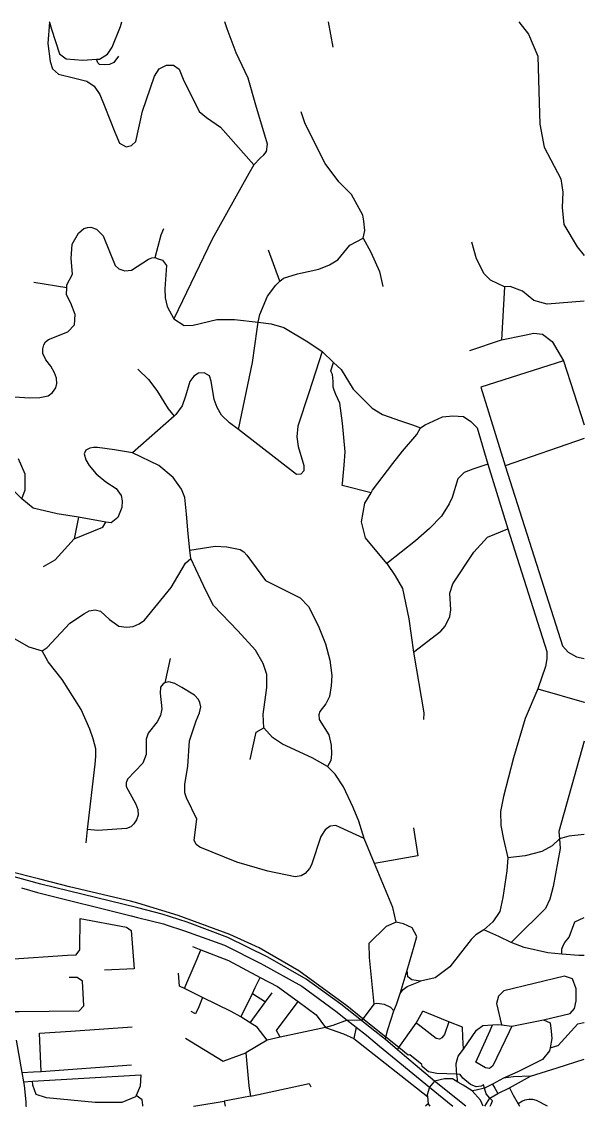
# Model space of a CAD drawing. Header units: inches. Extents: x 368000 to 369000, y 4066000 to 4067000.
# Drawn here: x 368481 to 369000, y 4066000 to 4067000 of the extents above; entities that cross this region are included whole.
import ezdxf

# ---------------------------------------------------------------- set-up
doc = ezdxf.new("R2010")
doc.units = ezdxf.units.IN
doc.header["$MEASUREMENT"] = 0
for name, color, linetype in [('cycleway', 7, 'Continuous'), ('footway', 7, 'Continuous'), ('primary', 7, 'Continuous'), ('residential', 7, 'Continuous'), ('service', 7, 'Continuous'), ('steps', 7, 'Continuous'), ('tertiary', 7, 'Continuous'), ('unclassified', 7, 'Continuous'), ('unknown', 7, 'Continuous')]:
    doc.layers.add(name, color=color, linetype=linetype)

msp = doc.modelspace()

# ---------------------------------------------------------------- linework, layer by layer
at = {"layer": 'cycleway'}
msp.add_polyline3d([(368913.2, 4066000, 90), (368914, 4066002.1, 90.1), (368915.2, 4066004.9, 90.2), (368912.9, 4066007.4, 90.3), (368909.5, 4066011.4, 90.3), (368907.9, 4066016.8, 90.3), (368906.9, 4066019.8, 90.3), (368904.9, 4066018.6, 90.3), (368900.3, 4066017.9, 90.4), (368895.1, 4066020.2, 90.6), (368888, 4066025.9, 90.9), (368885.5, 4066029.4, 91.1), (368882.5, 4066029.5, 91.1), (368864, 4066030.1, 91.7), (368856.2, 4066031.9, 92.2), (368850.4, 4066036.7, 92.6), (368850, 4066038.4, 92.6), (368839, 4066047.5, 93.5), (368837.6, 4066047.3, 93.4), (368829, 4066054.2, 94), (368816.9, 4066063.8, 94.8), (368795.7, 4066080.8, 96.3), (368780.8, 4066092.6, 97.3), (368736.7, 4066125, 99.8), (368700, 4066146.2, 101.4), (368673, 4066158.3, 102.4), (368625.3, 4066176, 104.1), (368610.2, 4066180.6, 104.7), (368587.9, 4066187.2, 105.6), (368581.3, 4066189.2, 105.9), (368525, 4066202.2, 108.4), (368497.7, 4066209.3, 109.7), (368467.2, 4066217, 111.3)], dxfattribs=at)
at = {"layer": 'footway'}
for points in [[(368803.2, 4066565.7, 123.8), (368776.7, 4066572.5, 121.5), (368776.8, 4066574.3, 121.5), (368778.4, 4066591, 122.3), (368779.3, 4066603.4, 122.4), (368776.8, 4066629.9, 125), (368774.5, 4066648.3, 126.1), (368770.8, 4066656.2, 126), (368769.1, 4066660.2, 126.6), (368768.3, 4066663, 126.9), (368768.4, 4066668.5, 128.3), (368767.7, 4066674.6, 129.3), (368766.5, 4066677.1, 128.3), (368766, 4066678.1, 128.4), (368768.5, 4066685.7, 130.3)], [(368979.1, 4066140.4, 96.5), (368979.4, 4066144.8, 96.6), (368980.5, 4066148.2, 96.9), (368982, 4066151.1, 97.1), (368986.1, 4066155.8, 97.5), (368991.2, 4066170.1, 98.6), (369000, 4066174, 99.6)], [(368642.7, 4066135.9, 98.5), (368646.3, 4066144.4, 99.1)], [(368631, 4066108.6, 96), (368632.3, 4066111.6, 96), (368639, 4066127.4, 96.4)], [(368699.2, 4066115.1, 97.8), (368701, 4066118.9, 97.8)], [(368647.8, 4066100.4, 95.9), (368644.2, 4066091.6, 95.6)], [(368683.2, 4066082.6, 95.5), (368688.3, 4066092.6, 95.8), (368693.8, 4066104.1, 96.5), (368696.3, 4066109.4, 97.1)], [(368691.8, 4066077, 95.5), (368705.7, 4066096.2, 96.5), (368711.9, 4066104.7, 96.9)], [(368693.8, 4066104.1, 96.5), (368705.7, 4066096.2, 96.5)], [(368719.5, 4066063.6, 95.6), (368716.1, 4066069.9, 95.7), (368735.9, 4066096.5, 96.9)], [(368968.4, 4066054, 92.6), (368975.5, 4066056, 93.2), (368976, 4066056.1, 93.4), (368993.9, 4066075.9, 95.3), (368999.4, 4066077.2, 95.6), (369000, 4066077.3, 95.6)], [(368482.4, 4066022.7, 95.7), (368490.9, 4066023.2, 95.6), (368590.9, 4066029.1, 95.1), (368590.3, 4066018.6, 94.9), (368586.5, 4066009.9, 94.9), (368585.9, 4066008.6, 95), (368573.2, 4066003.5, 95), (368548.6, 4066003.6, 95), (368503.6, 4066007.8, 95.4), (368494.2, 4066011, 95.4), (368491.1, 4066019.4, 95.5)], [(368491.1, 4066019.4, 95.5), (368490.9, 4066023.2, 95.6)], [(368915.4, 4066020.3, 90.3), (368917.4, 4066016.8, 90.4), (368918.6, 4066014.7, 90.4), (368920.3, 4066011.9, 90.3)], [(368592.7, 4066000, 91.6), (368592.6, 4066001.2, 91.7), (368592, 4066006, 93.3), (368586.5, 4066009.9, 94.9)]]:
    msp.add_polyline3d(points, dxfattribs=at)
at = {"layer": 'primary'}
for points in [[(368794.3, 4066079, 96.3), (368775.3, 4066094.2, 97.6), (368743.3, 4066117.1, 99.4), (368708, 4066137.5, 101), (368671.2, 4066155.5, 102.4), (368633.6, 4066169.9, 103.8), (368610.6, 4066177.1, 104.6), (368587.9, 4066183, 105.6), (368498.4, 4066204.9, 109.7), (368468.5, 4066213.1, 111.1), (368460.8, 4066215.1, 111.5)], [(368480.8, 4066201.3, 110.4), (368495.6, 4066197.1, 109.7), (368582, 4066175.7, 105.7), (368587.8, 4066174.2, 105.5), (368600.2, 4066171.1, 105), (368611.7, 4066168.1, 104.5), (368614.3, 4066167.3, 104.4), (368631.1, 4066161.8, 103.8), (368668.1, 4066148.6, 102.5), (368701.6, 4066131.8, 101.2), (368739.4, 4066110.7, 99.5), (368770.8, 4066087.6, 97.6), (368781.1, 4066079.3, 96.9)], [(368781.1, 4066079.3, 96.9), (368789.4, 4066072.9, 96.3)], [(368789.4, 4066072.9, 96.3), (368799.1, 4066065.5, 95.6), (368811.1, 4066055.6, 94.8), (368857.1, 4066017.6, 91.8)], [(368816.4, 4066061.7, 94.8), (368804, 4066071.4, 95.6), (368794.3, 4066079, 96.3)], [(368861.7, 4066023.3, 91.8), (368834.2, 4066046.6, 93.5), (368827.7, 4066052.1, 94), (368816.4, 4066061.7, 94.8)], [(368861.7, 4066023.3, 91.8), (368857.1, 4066017.6, 91.8)], [(368896.6, 4066014.2, 90.5), (368888.3, 4066019.5, 90.8), (368883.2, 4066022.4, 91.1), (368878.4, 4066025.2, 91.3), (368871, 4066025.3, 91.5), (368861.7, 4066023.3, 91.8)], [(368890.7, 4066000, 90.2), (368861.7, 4066023.3, 91.8)], [(368857.1, 4066017.6, 91.8), (368855, 4066010.7, 91.7), (368855.2, 4066008.9, 91.7)], [(368857.1, 4066017.6, 91.8), (368878.6, 4066000, 90.7)], [(368906.8, 4066000, 90), (368904.2, 4066005.8, 90.2), (368896.6, 4066014.2, 90.5)], [(368856, 4066002.4, 91.6), (368853.6, 4066000, 91.7)], [(368855.2, 4066008.9, 91.7), (368856, 4066002.4, 91.6)], [(368856, 4066002.4, 91.6), (368857.5, 4066000, 91.6)]]:
    msp.add_polyline3d(points, dxfattribs=at)
at = {"layer": 'residential'}
for points in [[(368506.2, 4067000, 208.4), (368506.5, 4066999.6, 208.4)], [(368506.5, 4066999.6, 208.4), (368508.4, 4066993.1, 208.5), (368515.9, 4066970.3, 208.7), (368522, 4066965.7, 208.7), (368537.4, 4066964.4, 209), (368550, 4066965.4, 209.5), (368552.6, 4066965.6, 209.6), (368559.9, 4066970.2, 210.3), (368564.4, 4066976.4, 211), (368571.9, 4066995.5, 213.5), (368573.2, 4067000, 214.1)], [(368695.2, 4066868, 178.1), (368701, 4066874.2, 179.1), (368704.2, 4066877.1, 179.6), (368706.6, 4066880.3, 180.1), (368707.7, 4066887, 180.9), (368697, 4066923.1, 188), (368689.9, 4066947.8, 193.4), (368678.7, 4066971.3, 197.1), (368670.3, 4066993.4, 199.8), (368668.3, 4067000, 200.7)], [(368763.7, 4067000, 203), (368767.9, 4066976.4, 198.6)], [(368506.5, 4066999.6, 208.4), (368504.9, 4066980, 207.8), (368507.2, 4066963.3, 205.4), (368509.2, 4066956.5, 204.4), (368514.8, 4066951.6, 203.1), (368530, 4066947.8, 200.3), (368541, 4066945.3, 198.6), (368547.7, 4066940.7, 197.4), (368552.9, 4066932.9, 196), (368557.6, 4066921.6, 194.3), (368566.8, 4066898.2, 191), (368571.1, 4066887.9, 189.8), (368577.2, 4066884.6, 189.2), (368582.3, 4066885.7, 188.7), (368586.2, 4066889.4, 188), (368592.3, 4066917.5, 185), (368603.3, 4066949.8, 183.3), (368607.6, 4066956.6, 183.1), (368614.6, 4066959.8, 183), (368620.8, 4066960, 182.9), (368626.3, 4066956.1, 182.9), (368630, 4066947.1, 182.7), (368644.7, 4066917.3, 182.4), (368651.4, 4066911.6, 182.2), (368664.2, 4066902.8, 181.7), (368695.2, 4066868, 178.1)], [(368795.8, 4066800.5, 145.1), (368797.4, 4066807.5, 145.9), (368796.7, 4066816.1, 146.8), (368795.6, 4066821.6, 147.5), (368785.1, 4066840.8, 151), (368773.5, 4066852.2, 154.1), (368760.9, 4066869.3, 157.8), (368742.3, 4066905.9, 164.6), (368738.6, 4066916.9, 166.5)], [(368695.2, 4066868, 178.1), (368690.4, 4066860.1, 176), (368656.6, 4066799.5, 166), (368621.3, 4066726.1, 150.5)], [(368474.1, 4066654.2, 155.7), (368488, 4066653.2, 155.6), (368497.7, 4066653.4, 155.5), (368505.3, 4066655.1, 155.4), (368509.4, 4066658.2, 155.3), (368512.3, 4066662.5, 155.3), (368513.4, 4066666.4, 155.2), (368513.1, 4066671.2, 155.2), (368511.1, 4066676.4, 155.1), (368507.6, 4066682.3, 155.1), (368503, 4066688.3, 155), (368500.4, 4066694.2, 154.8), (368500.3, 4066698.4, 154.9), (368501.2, 4066702.1, 154.9), (368502.8, 4066704.8, 154.8), (368505.7, 4066707, 154.6), (368523.5, 4066714.2, 154.2), (368529.6, 4066720.5, 154.2), (368530.1, 4066729.9, 154.1), (368526.1, 4066740.4, 154.1), (368522.1, 4066748.2, 154.1), (368522.5, 4066754.7, 154), (368522.6, 4066757.4, 154.1), (368527.6, 4066767.2, 153.8), (368526.5, 4066781.7, 153.6), (368527.5, 4066794.9, 153.4), (368533.3, 4066805, 153.2), (368538.3, 4066809.2, 153.1), (368541.5, 4066810.3, 153.1), (368544.8, 4066810.5, 153), (368550, 4066808.8, 153), (368555.9, 4066802.7, 152.9), (368567.1, 4066775.1, 152.6), (368570.6, 4066772, 152.5), (368576, 4066770.3, 152.3), (368582.1, 4066771, 152.1), (368597.8, 4066781.1, 151.4), (368601, 4066782.4, 151.3), (368604.1, 4066782.6, 151.2)], [(368604.1, 4066782.6, 151.2), (368609.7, 4066803.5, 156.7), (368612, 4066809.4, 156.4)], [(368699.2, 4066723.1, 142.1), (368700.6, 4066729.9, 142), (368707.7, 4066747, 141.5), (368715.3, 4066757.2, 141.1), (368719, 4066760.9, 141.2), (368722.5, 4066763.4, 141.4), (368735.5, 4066767.5, 141.9), (368755.1, 4066771.9, 142.5), (368765, 4066775.9, 143.3), (368772.6, 4066780.5, 143.8), (368783.5, 4066794, 144.4), (368795.8, 4066800.5, 145.1)], [(368795.8, 4066800.5, 145.1), (368803, 4066787.4, 145.5), (368810.9, 4066769.7, 148.1), (368814.2, 4066755.7, 149.1)], [(368604.1, 4066782.6, 151.2), (368606, 4066781.8, 151.1), (368610.9, 4066780.1, 151), (368614.4, 4066775.2, 150.8), (368612.8, 4066753.8, 150.4), (368613.2, 4066745.3, 150.4), (368615.1, 4066737.4, 150.6), (368621.3, 4066726.1, 150.5)], [(368680.8, 4066623.9, 138.9), (368693.9, 4066685.8, 142.3), (368698.2, 4066716.6, 142.2), (368699.2, 4066723.1, 142.1)], [(368758.2, 4066695.9, 131), (368745.7, 4066657.9, 130.9), (368735.7, 4066627.1, 131.5), (368734.8, 4066617.2, 131.6), (368735.9, 4066608.4, 131.6), (368741.3, 4066590.9, 132.5), (368741.3, 4066585.9, 132.8), (368738.5, 4066582.7, 133.2), (368734.5, 4066582.5, 133.6), (368680.8, 4066623.9, 138.9)], [(368680.8, 4066623.9, 138.9), (368672.7, 4066630.2, 138.5), (368665.1, 4066637.2, 137.8), (368661.2, 4066644.3, 137.3), (368658.6, 4066651.7, 136.8), (368655.8, 4066668.6, 136.1), (368654, 4066673.5, 135.9), (368649.2, 4066676.2, 135.6), (368644.1, 4066675.8, 135.3), (368639.7, 4066673.2, 134.9), (368636.1, 4066668.4, 134.3), (368631.9, 4066654.6, 132.7), (368629, 4066645.7, 131.5), (368623.1, 4066637.8, 130.4), (368621.5, 4066636.3, 130.3), (368583, 4066602.6, 135.3)], [(368817.7, 4066500.4, 122.5), (368798.2, 4066524.2, 123.2), (368794.3, 4066538.9, 123.3), (368797.5, 4066556.1, 123.6), (368803.2, 4066565.7, 123.8), (368804.7, 4066568.2, 123.8), (368823.3, 4066592.6, 124.9), (368832.3, 4066604.1, 125.9), (368845.5, 4066619.3, 127.8), (368848.7, 4066625.5, 128.4)], [(368481.1, 4066560.1, 159), (368484.1, 4066568.3, 158.9), (368484.1, 4066582.7, 158.1), (368477.9, 4066596.9, 157.5)], [(368911.1, 4066592.1, 122.9), (368897.2, 4066587.5, 122.7), (368889.2, 4066584.3, 123.2), (368883.3, 4066578.5, 123.8), (368878.1, 4066561.4, 124.4), (368875.4, 4066555.4, 124.6), (368868.2, 4066544, 124.5), (368857.2, 4066532.8, 124.2), (368844.1, 4066521.3, 123.8), (368817.7, 4066500.4, 122.5)], [(368533.2, 4066543.3, 156.2), (368529.3, 4066523.3, 154.6)], [(368529.3, 4066523.3, 154.6), (368555.7, 4066534, 153), (368558.4, 4066538.7, 152.6)], [(368842.3, 4066418.7, 115.7), (368867.7, 4066438.1, 115.7), (368871.7, 4066442.8, 115.7), (368875.9, 4066451.7, 115.9), (368876.9, 4066457.6, 116.1), (368875.9, 4066473.1, 116.4), (368878.7, 4066481.8, 116.7), (368898.2, 4066510.9, 116.8), (368910.6, 4066524.8, 116.8), (368929.4, 4066532.3, 118)], [(368310.6, 4066416.7, 154.4), (368328.3, 4066449, 147.9), (368340.8, 4066457, 146.4), (368349.4, 4066461.5, 146), (368357.3, 4066467.9, 145.8), (368360.8, 4066475, 145.5), (368360.9, 4066499.8, 144.6), (368363.2, 4066504.5, 144.4), (368366.8, 4066506.9, 144.3), (368372.3, 4066508.1, 144.1), (368386.1, 4066507.2, 143.3), (368389.3, 4066507.5, 143.2), (368392.3, 4066508.9, 143), (368407.4, 4066520.4, 142.4), (368412.2, 4066521.5, 142.2), (368417, 4066519.5, 141.9), (368420.3, 4066514.6, 141.6), (368423.1, 4066498.2, 140.4), (368428.4, 4066482.9, 138.8), (368449.8, 4066447.1, 136.4), (368456.4, 4066441.2, 136.1), (368487.6, 4066423.5, 134.5), (368499.8, 4066419.8, 133.8)], [(368501.1, 4066497.8, 154.6), (368511.8, 4066503.7, 154.4), (368529.3, 4066523.3, 154.6)], [(368635.9, 4066512.8, 130.1), (368659.4, 4066516.4, 126.3), (368670, 4066515.7, 124.3), (368682.4, 4066513.4, 122.3), (368685.8, 4066511.1, 121.6), (368688.5, 4066508.1, 121), (368705.9, 4066484.7, 117.5), (368737.9, 4066468.8, 115.9), (368745.5, 4066460.8, 115.3), (368754.5, 4066443.2, 114.4), (368761.3, 4066426.3, 113.8), (368765.2, 4066411.4, 113.2), (368767, 4066397.3, 112.7), (368766.5, 4066387.6, 112.5), (368764.8, 4066377.7, 112.3), (368761.5, 4066371.1, 112.2), (368756, 4066364.1, 112.2), (368755, 4066360.8, 112.2), (368755.2, 4066356.7, 112.1), (368764.3, 4066342.5, 112), (368766.3, 4066333.1, 111.8), (368766.8, 4066324.8, 111.7), (368766.2, 4066318.7, 111.7), (368763, 4066313.2, 111.7)], [(368499.8, 4066419.8, 133.8), (368504.3, 4066423.1, 133.7), (368525.3, 4066445.4, 133.3), (368538.7, 4066454.4, 132.9), (368543.2, 4066456.9, 132.9), (368548.6, 4066457.8, 132.8), (368553.6, 4066456.5, 132.7), (368561.9, 4066448.9, 132.6), (368570.6, 4066442.6, 132.5), (368577.6, 4066441.7, 132.4), (368583.6, 4066442.3, 132.3), (368589.2, 4066444.9, 132.2), (368594.3, 4066448.3, 132.1), (368618.8, 4066478.3, 131.7), (368632.1, 4066500.7, 130.5), (368636.9, 4066505.2, 130.1)], [(368817.7, 4066500.4, 122.5), (368825.6, 4066489.2, 121.9), (368832.2, 4066477.5, 121.1), (368838.1, 4066449.4, 119.4), (368842.3, 4066418.7, 115.7)], [(368541.5, 4066255.3, 117.9), (368548.8, 4066315.4, 125.8), (368549.4, 4066322.6, 126.6), (368549.2, 4066329.5, 127.5), (368546.9, 4066338.9, 128.9), (368543.8, 4066347.7, 130), (368535.6, 4066365.7, 130.2), (368518.1, 4066393.4, 128.6), (368505.2, 4066409.9, 131.7), (368499.8, 4066419.8, 133.8)], [(368842.3, 4066418.7, 115.7), (368851.9, 4066362.7, 110.2), (368851.6, 4066356.7, 110)], [(368797, 4066246.9, 104.8), (368774.8, 4066257.2, 105.3), (368770.7, 4066258.8, 105.6), (368765.6, 4066258.4, 105.8), (368760.9, 4066255, 106.1), (368756.9, 4066248.9, 106.3), (368748.3, 4066222.5, 106.1), (368746.3, 4066219.4, 106.1), (368742.4, 4066214.6, 106.2), (368738.8, 4066212.6, 106.4), (368733.1, 4066211.7, 106.6), (368708, 4066216.8, 107.8), (368679.4, 4066225, 108.9), (368645.1, 4066238.8, 109.1), (368641.9, 4066241.5, 109.1), (368640, 4066245.3, 109.2), (368642.5, 4066264.7, 109.5), (368633, 4066284.4, 110), (368631.5, 4066289.1, 110.1), (368631.3, 4066296.7, 110.3), (368634.3, 4066313.5, 110.4), (368635.8, 4066337.1, 110.8), (368641.8, 4066355.5, 111.5), (368644.8, 4066362.9, 111.6), (368646.1, 4066368.4, 111.8), (368645.3, 4066372.2, 111.8), (368644, 4066375.2, 111.9), (368640.4, 4066379.2, 112.1), (368628.7, 4066386.2, 112.7), (368622.3, 4066389.8, 113.1), (368616.5, 4066391.3, 113.3), (368612.8, 4066390.5, 113.4), (368611.4, 4066389.6, 113.4), (368608.8, 4066386.4, 113.4), (368608.5, 4066380.8, 113.6), (368610.3, 4066366.6, 113.9), (368609, 4066360.2, 114.1), (368605.9, 4066354.6, 114.2), (368597.7, 4066344.1, 114.4), (368595.7, 4066338.4, 114.4), (368595.7, 4066324.3, 114.5), (368592.6, 4066316.4, 114.6), (368578.5, 4066301.5, 114.9), (368577.3, 4066298.1, 114.9), (368577.4, 4066294.9, 114.8), (368586.1, 4066278.6, 114.3), (368588, 4066273.7, 114.3), (368588.3, 4066268.5, 114.3), (368586.8, 4066264.1, 114.3), (368584.3, 4066260.3, 114.4), (368581.5, 4066257.6, 114.4), (368577.5, 4066256, 114.5), (368551.2, 4066254.3, 116.8), (368541.5, 4066255.3, 117.9)], [(368957, 4066384.9, 114), (368999.9, 4066372.5, 112.6), (369000, 4066372.4, 112.6)], [(368691.6, 4066319.9, 121.7), (368697.1, 4066345.1, 121.4), (368704.3, 4066348.9, 121)], [(369000, 4066336.6, 109.2), (368976.6, 4066253.5, 101.8), (368977.2, 4066246.7, 101.5)], [(368540.5, 4066242.9, 124.9), (368541.5, 4066255.3, 117.9)], [(369000, 4066250.5, 103.1), (368985.8, 4066249, 101.9), (368977.2, 4066246.7, 101.5)], [(368977.2, 4066246.7, 101.5), (368970.3, 4066240.1, 101.1), (368960.8, 4066234.9, 100.7), (368945.4, 4066230.9, 99.9), (368929.4, 4066229, 98.8)], [(368977.2, 4066246.7, 101.5), (368977.7, 4066237.6, 101.1), (368971.2, 4066202.6, 98.2), (368968.3, 4066191, 97.1), (368964.1, 4066182.4, 96.2), (368935.9, 4066154.4, 92.9), (368932.5, 4066151.1, 92.8)], [(368932.5, 4066151.1, 92.8), (368921.1, 4066156.5, 92.4), (368907.3, 4066162.8, 91.9)], [(369000, 4066139.1, 98.3), (368995, 4066138.9, 97.9), (368979.1, 4066140.4, 96.5), (368966.4, 4066141.5, 95.3), (368944.6, 4066146.5, 93.6), (368932.5, 4066151.1, 92.8)], [(368638.6, 4066147.2, 99.5), (368646.3, 4066144.4, 99.1), (368671.8, 4066134.4, 98.6), (368701, 4066118.9, 97.8), (368716.8, 4066110.5, 97.1), (368735.9, 4066096.5, 96.9), (368752.7, 4066084.2, 96.7), (368761.3, 4066072.8, 96.2)], [(368469.3, 4066135.7, 105.8), (368523.2, 4066139.2, 103.2)], [(368707.5, 4066061, 95.3), (368698, 4066072.9, 95.5), (368691.8, 4066077, 95.5), (368683.2, 4066082.6, 95.5), (368674.1, 4066087.5, 95.6), (368647.8, 4066100.4, 95.9), (368631.6, 4066108.3, 96)], [(368761.3, 4066072.8, 96.2), (368719.5, 4066063.6, 95.6), (368707.5, 4066061, 95.3)], [(368781.1, 4066079.3, 96.9), (368768.1, 4066074.5, 96.3), (368761.3, 4066072.8, 96.2)], [(368761.3, 4066072.8, 96.2), (368777.9, 4066066.7, 96), (368787.3, 4066062.5, 95.8)], [(368794.3, 4066079, 96.3), (368781.1, 4066079.3, 96.9)], [(368789.4, 4066072.9, 96.3), (368787.3, 4066062.5, 95.8)], [(368475.8, 4066061, 99.1), (368480.9, 4066031.2, 96.5), (368482.4, 4066022.7, 95.7), (368483, 4066019.1, 95.5), (368484.6, 4066004.2, 94.7), (368484.8, 4066000.1, 94.5)], [(368707.5, 4066061, 95.3), (368687.7, 4066049.2, 94.1), (368690.4, 4066018.8, 93.5), (368691.9, 4066009.4, 93.3)], [(368787.3, 4066062.5, 95.8), (368855.2, 4066008.9, 91.7)], [(368950.4, 4066027.8, 91.4), (368975, 4066035.6, 92.9), (369000, 4066043.6, 94.2)], [(368691.9, 4066009.4, 93.3), (368699.3, 4066011, 93.4), (368746.1, 4066020.9, 89.7)], [(368950.4, 4066027.8, 91.4), (368934.6, 4066027.3, 90.9), (368925.4, 4066026, 90.5), (368915.4, 4066020.3, 90.3), (368907.9, 4066016.8, 90.3), (368900.3, 4066015, 90.4), (368896.6, 4066014.2, 90.5)], [(368908.3, 4066000, 90), (368912.9, 4066007.4, 90.3), (368920.3, 4066011.9, 90.3), (368931, 4066016.9, 90.4), (368950.4, 4066027.8, 91.4)], [(368484.8, 4066000.1, 94.5), (368484.7, 4066000, 94.5)], [(368484.8, 4066000.1, 94.5), (368485.4, 4066000, 94.5)], [(368639.5, 4066000, 92.2), (368641.6, 4066000.3, 92.3), (368667.7, 4066004.6, 93)], [(368691.9, 4066009.4, 93.3), (368679.2, 4066007, 93.3), (368667.7, 4066004.6, 93)], [(368667.7, 4066004.6, 93), (368668.5, 4066000, 93)]]:
    msp.add_polyline3d(points, dxfattribs=at)
at = {"layer": 'service'}
for points in [[(368570.2, 4066968.3, 205), (368566, 4066962.4, 206.5), (368561.8, 4066960.5, 207.5), (368557.6, 4066960.1, 208.4), (368552.8, 4066960.5, 209.4), (368551.1, 4066962, 209.4), (368550, 4066965.4, 209.5)], [(368719, 4066760.9, 141.2), (368708.5, 4066789.5, 149.1)], [(369000, 4066742.2, 133), (368965.7, 4066739.6, 134.1), (368953.3, 4066742.8, 135.9), (368943, 4066751.7, 138.6), (368931.6, 4066755.9, 140.5), (368926.3, 4066755.4, 140.9), (368923.7, 4066706.6, 136.8)], [(368894.5, 4066696.7, 138.7), (368923.7, 4066706.6, 136.8), (368944.8, 4066711, 133.3), (368953.4, 4066712.8, 131.7), (368961.3, 4066711.8, 130.4), (368970.3, 4066705.1, 129.2), (368980.8, 4066687.3, 127.5), (369000, 4066628.2, 125.9)], [(368980.8, 4066687.3, 127.5), (368904.6, 4066663.1, 131.6), (368911.6, 4066640.4, 130.1), (368927, 4066590.6, 124.3)], [(368588, 4066679.7, 135), (368598, 4066670.2, 134.7), (368605.5, 4066660, 133.2), (368616.1, 4066643.1, 131), (368621.5, 4066636.3, 130.3)], [(369000, 4066615.8, 125.7), (368927, 4066590.6, 124.3), (368975.9, 4066437.2, 116.5), (368980, 4066424.4, 116.2), (368985.2, 4066418.8, 116.1), (368992.8, 4066414.5, 116), (369000, 4066412.9, 115.9)], [(368617.8, 4066412.8, 117), (368612.8, 4066390.5, 113.4)], [(368842.4, 4066256.9, 99.7), (368846.5, 4066230.8, 101.3), (368806.5, 4066223.9, 103.3)], [(368523.2, 4066139.2, 103.2), (368531.1, 4066139.8, 103.2), (368534.4, 4066144.3, 103.3), (368534.8, 4066173.3, 103.4), (368577.6, 4066165.1, 103.4), (368582, 4066162.2, 0), (368584.7, 4066126.9, 100.1), (368557.4, 4066125.5, 100)], [(368631.6, 4066108.3, 96), (368631, 4066108.6, 96), (368626.5, 4066110.8, 96), (368625.4, 4066122.7, 96.1)], [(368962.3, 4066079.6, 92.3), (368987, 4066085.6, 92.3), (368991, 4066090.1, 92.3), (368992.4, 4066097.2, 92.5), (368992.4, 4066108.4, 92.5), (368989, 4066117.5, 92.3), (368981.7, 4066120.1, 92.3), (368925.7, 4066106.4, 92.2), (368920.8, 4066101.6, 92.3), (368919, 4066094.7, 92.3), (368923.5, 4066075.1, 92.2)], [(368469.9, 4066087.4, 101.5), (368478.4, 4066087.4, 101.5), (368533.8, 4066087.9, 97.3), (368538.2, 4066092.7, 96.9), (368536.9, 4066115.4, 97), (368532.1, 4066118.8, 0), (368524.7, 4066118.7, 97.1)], [(368827.7, 4066052.1, 94), (368829, 4066054.2, 94), (368844.8, 4066076.8, 94.5), (368851.1, 4066087.6, 94.2)], [(368888.4, 4066052.8, 91.9), (368888, 4066063.9, 92.9), (368887.5, 4066073, 93.1), (368875, 4066078, 93.3), (368854.6, 4066086.3, 94), (368851.1, 4066087.6, 94.2)], [(368498.7, 4066032.2, 96.6), (368497.4, 4066067.3, 97), (368526.2, 4066069.4, 0), (368582.8, 4066073.4, 95.3)], [(368875, 4066078, 93.3), (368870.9, 4066066.2, 93.8), (368868.6, 4066063, 94.3), (368866.3, 4066061.8, 94.7), (368863.2, 4066062.6, 94.7), (368846.7, 4066075.3, 94.6), (368844.8, 4066076.8, 94.5)], [(368883.2, 4066022.4, 91.1), (368882.5, 4066029.5, 91.1), (368882.1, 4066032.8, 91.3), (368881.7, 4066039.5, 91.5), (368883.6, 4066046.1, 91.7), (368888.4, 4066052.8, 91.9), (368900.6, 4066070.1, 92.1), (368906.4, 4066074.4, 92.1), (368915.3, 4066075.1, 92.1), (368920.3, 4066075.5, 92.1), (368923.5, 4066075.1, 92.2), (368933, 4066073.8, 92.3), (368962.3, 4066079.6, 92.3), (368968.6, 4066076.9, 92.2), (368969.3, 4066069.4, 92.2), (368969.9, 4066062.6, 92.5), (368968.4, 4066054, 92.6), (368968, 4066051.2, 92.6), (368961.4, 4066043.2, 92.2), (368938.8, 4066031.9, 91), (368925.4, 4066026, 90.5)], [(368933, 4066073.8, 92.3), (368930.6, 4066068.7, 92.2), (368915.5, 4066037.2, 91.8), (368912.6, 4066034.8, 91.8), (368908.8, 4066035.6, 91.8), (368899.9, 4066040.8, 91.8), (368913, 4066070, 92.1), (368915.3, 4066075.1, 92.1)], [(368632, 4066062.8, 89.6), (368666.8, 4066041.5, 92.9), (368687.7, 4066049.2, 94.1)], [(368480.9, 4066031.2, 96.5), (368491.9, 4066031.8, 96.7), (368498.7, 4066032.2, 96.6), (368582.3, 4066038.1, 95.7)], [(368746.1, 4066020.9, 89.7), (368747.8, 4066017.9, 114.3)], [(368931, 4066016.9, 90.4), (368934.4, 4066010.4, 90), (368938.9, 4066002.4, 89.6), (368940.3, 4066000, 89.5)], [(368484.8, 4066000, 94.5), (368484.8, 4066000.1, 94.5)]]:
    msp.add_polyline3d(points, dxfattribs=at)
at = {"layer": 'steps'}
for points in [[(368522.5, 4066754.7, 154), (368492.2, 4066759.4, 164.1)], [(368639, 4066127.4, 96.4), (368642.7, 4066135.9, 98.5)], [(368696.3, 4066109.4, 97.1), (368699.2, 4066115.1, 97.8)], [(368644.2, 4066091.6, 95.6), (368641.3, 4066085.3, 90.1), (368637.1, 4066087.4, 90.1)]]:
    msp.add_polyline3d(points, dxfattribs=at)
at = {"layer": 'tertiary'}
for points in [[(368621.3, 4066726.1, 150.5), (368630.8, 4066719.8, 149.4), (368639.1, 4066720.1, 148.1), (368661, 4066725.4, 144.4), (368677.2, 4066725.5, 143.1), (368699.2, 4066723.1, 142.1)], [(368699.2, 4066723.1, 142.1), (368710.9, 4066721.4, 140.3), (368722.6, 4066718, 138.1), (368744.9, 4066704.9, 142.2), (368758.2, 4066695.9, 131)], [(368758.2, 4066695.9, 131), (368768.5, 4066685.7, 130.3), (368775.5, 4066679.2, 130.2), (368786.7, 4066661.1, 129.8), (368804.2, 4066643.7, 129.3), (368813.8, 4066637.8, 129), (368830.3, 4066632.1, 128.7), (368841.6, 4066628.4, 128.5), (368848.7, 4066625.5, 128.4)], [(368848.7, 4066625.5, 128.4), (368853.1, 4066628.4, 128.5), (368869, 4066635.6, 128.6), (368878.6, 4066636.7, 128.4), (368888.4, 4066635.9, 127.9), (368895.4, 4066631.5, 127.4), (368901, 4066625.4, 126.8), (368911.1, 4066592.1, 122.9)], [(368481.1, 4066560.1, 159), (368470.8, 4066570.3, 160.6), (368454.5, 4066585.8, 163.7), (368423.1, 4066605.3, 171.2)], [(368583, 4066602.6, 135.3), (368566.5, 4066605.4, 137.6), (368550.9, 4066607.4, 139.9), (368547.2, 4066607.4, 140.5), (368543.6, 4066606.8, 141.3), (368539.9, 4066604.8, 142.1), (368538.4, 4066601.5, 142.5), (368540, 4066595.9, 143.2), (368543.1, 4066590.9, 143.7), (368549.7, 4066583.2, 144.2), (368558.6, 4066575.9, 145.2), (368568, 4066569.7, 147), (368572.8, 4066563.2, 148.2), (368573.6, 4066558.2, 148.8), (368573.3, 4066552, 149.6), (368569.6, 4066542.9, 150.9), (368563.4, 4066537.9, 152), (368558.4, 4066538.7, 152.6)], [(368635.9, 4066512.8, 130.1), (368634.5, 4066527.7, 130.5), (368632.8, 4066545.9, 131.5), (368631.3, 4066561.2, 132.2), (368628.3, 4066569.1, 132.6), (368620.7, 4066579.9, 133.2), (368607.4, 4066590.7, 133.9), (368583, 4066602.6, 135.3)], [(368911.1, 4066592.1, 122.9), (368929.4, 4066532.3, 118)], [(368533.2, 4066543.3, 156.2), (368513.5, 4066546.2, 157.6), (368491.4, 4066551.4, 158.5), (368481.1, 4066560.1, 159)], [(368558.4, 4066538.7, 152.6), (368533.2, 4066543.3, 156.2)], [(368929.4, 4066532.3, 118), (368965.5, 4066419.2, 114.7), (368965.5, 4066412.6, 114.6), (368964.3, 4066405.4, 114.6), (368957, 4066384.9, 114)], [(368636.9, 4066505.2, 130.1), (368635.9, 4066512.8, 130.1)], [(368704.3, 4066348.9, 121), (368703.8, 4066361.2, 132.8), (368707.2, 4066386, 121.9), (368707.2, 4066398.1, 123), (368703.6, 4066408.4, 124.2), (368696.7, 4066420.7, 125.6), (368680.2, 4066438.3, 126.1), (368657.8, 4066461.6, 126.9), (368650.9, 4066475.5, 127.9), (368636.9, 4066505.2, 130.1)], [(368957, 4066384.9, 114), (368945.5, 4066357.7, 112.5), (368934.5, 4066321.3, 110.2), (368925.3, 4066285.7, 106.9), (368922.7, 4066271.8, 105.2), (368922.9, 4066258.8, 103.5), (368925.3, 4066246.3, 101.6), (368929.4, 4066229, 98.8)], [(368763, 4066313.2, 111.7), (368748.8, 4066321.3, 113.9), (368721.6, 4066333.9, 118.5), (368712.4, 4066340, 120), (368704.3, 4066348.9, 121)], [(368797, 4066246.9, 104.8), (368791.8, 4066262.8, 105.8), (368786.6, 4066275.6, 106.6), (368777.8, 4066294.5, 108.6), (368770, 4066306.1, 110.4), (368763, 4066313.2, 111.7)], [(368826.3, 4066169.7, 99.8), (368823.2, 4066183.3, 100.6), (368806.5, 4066223.9, 103.3), (368797, 4066246.9, 104.8)], [(368929.4, 4066229, 98.8), (368928.4, 4066217.2, 96.8), (368924.9, 4066192.6, 94.3), (368922.1, 4066179.5, 102.4), (368915.7, 4066170.1, 92.7), (368907.3, 4066162.8, 91.9)], [(368826.3, 4066169.7, 99.8), (368817.3, 4066165.8, 99.7), (368801.1, 4066150.2, 99.2), (368801.4, 4066137.3, 98.7), (368805.7, 4066094.2, 97)], [(368836.4, 4066125.5, 97.4), (368842.9, 4066147.6, 98.6), (368845.5, 4066156.5, 99), (368841.1, 4066164.5, 99.4), (368833.3, 4066168.1, 99.7), (368826.3, 4066169.7, 99.8)], [(368907.3, 4066162.8, 91.9), (368900, 4066158.2, 91.5), (368895.5, 4066153.7, 91.5), (368876, 4066128.6, 92.3), (368862.5, 4066118.3, 106.6), (368848.8, 4066115.4, 95.2)], [(368830, 4066103.9, 96.4), (368836.4, 4066125.5, 97.4)], [(368848.8, 4066115.4, 95.2), (368840.7, 4066116.6, 96.2), (368837.3, 4066119.4, 96.9), (368836.4, 4066125.5, 97.4)], [(368830, 4066103.9, 96.4), (368832.9, 4066107.7, 96.6), (368836.4, 4066110.4, 96.5), (368848.8, 4066115.4, 95.2)], [(368824.2, 4066088, 95.9), (368826.6, 4066093.8, 96.1), (368830, 4066103.9, 96.4)], [(368805.7, 4066094.2, 97), (368800.5, 4066087, 96.6), (368795.7, 4066080.8, 96.3), (368794.3, 4066079, 96.3)], [(368824.2, 4066088, 95.9), (368821.5, 4066091.2, 96.2), (368815.5, 4066093.8, 96.6), (368808.4, 4066094.7, 96.9), (368805.7, 4066094.2, 97)], [(368816.4, 4066061.7, 94.8), (368816.9, 4066063.8, 94.8), (368818.6, 4066070.7, 95.2), (368824.2, 4066088, 95.9)]]:
    msp.add_polyline3d(points, dxfattribs=at)
at = {"layer": 'unclassified'}
msp.add_polyline3d([(368939.6, 4067000, 163.2), (368948.6, 4066988.6, 160.6), (368957, 4066968.2, 156.9), (368957.6, 4066946.8, 153.9), (368958.2, 4066925.5, 150.5), (368958.9, 4066905.4, 148.3), (368962.8, 4066884.4, 147.1), (368978.2, 4066855.1, 145.5), (368980.3, 4066842.7, 144.5), (368979.5, 4066828.8, 143.3), (368981, 4066813, 142), (368993.3, 4066792.5, 139.4), (369000, 4066784.4, 145.4)], dxfattribs=at)
at = {"layer": 'unknown'}
for points in [[(368926.3, 4066755.4, 140.9), (368913.5, 4066761.6, 142), (368907.7, 4066767.6, 142.7), (368900.6, 4066781.3, 144.6), (368896.3, 4066796.8, 147.1)], [(368966, 4066000, 89.4), (368956, 4066005.5, 89.6), (368952.4, 4066006.4, 95.1), (368948.7, 4066006.4, 89.6), (368945, 4066005.8, 89.7), (368943, 4066004.8, 89.7), (368938.9, 4066002.4, 89.6)]]:
    msp.add_polyline3d(points, dxfattribs=at)

doc.saveas('drawing.dxf')
